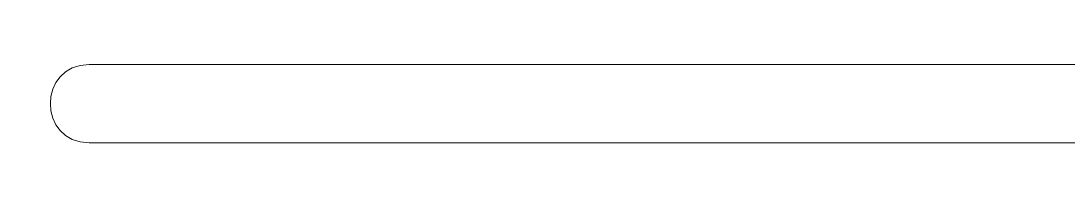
# Model space of a CAD drawing. Header units: inches. Extents: x 36 to 324, y 36 to 828.
# Drawn here: x 58.91 to 99.01, y 416.43 to 422.56 of the extents above; entities that cross this region are included whole.
import ezdxf

# ---------------------------------------------------------------- set-up
doc = ezdxf.new("R2010")
doc.units = ezdxf.units.IN
doc.header["$MEASUREMENT"] = 0
doc.layers.add('_U+0421_U+043B_U+043E_U+0439 1', color=7, linetype='Continuous')

msp = doc.modelspace()

# ---------------------------------------------------------------- linework, layer by layer
at = {"layer": '_U+0421_U+043B_U+043E_U+0439 1', "color": 1, "lineweight": 35, "true_color": 0xff0000}
msp.add_open_spline([(36, 777.278), (36, 777.278), (36, 86.721), (36, 86.721), (36, 58.709), (58.709, 36), (86.722, 36), (86.722, 36), (273.278, 36), (273.278, 36), (301.291, 36), (324, 58.709), (324, 86.722), (324, 86.722), (324, 777.278), (324, 777.278), (324, 805.291), (301.291, 828), (273.278, 828), (273.278, 828), (86.722, 828), (86.722, 828), (58.709, 828), (36, 805.291), (36, 777.278)], degree=3, knots=[0, 0, 0, 0, 1, 1, 1, 2, 2, 2, 3, 3, 3, 4, 4, 4, 5, 5, 5, 6, 6, 6, 7, 7, 7, 8, 8, 8, 8], dxfattribs=at)
at = {"layer": '_U+0421_U+043B_U+043E_U+0439 1', "lineweight": 0}
msp.add_open_spline([(61.529, 417.892), (61.529, 417.892), (158.97, 417.892), (158.97, 417.892), (160.952, 417.892), (160.955, 420.892), (158.97, 420.892), (158.97, 420.892), (61.529, 420.892), (61.529, 420.892), (59.547, 420.892), (59.544, 417.892), (61.529, 417.892)], degree=3, knots=[0, 0, 0, 0, 1, 1, 1, 2, 2, 2, 3, 3, 3, 4, 4, 4, 4], dxfattribs=at)

doc.saveas('drawing.dxf')
